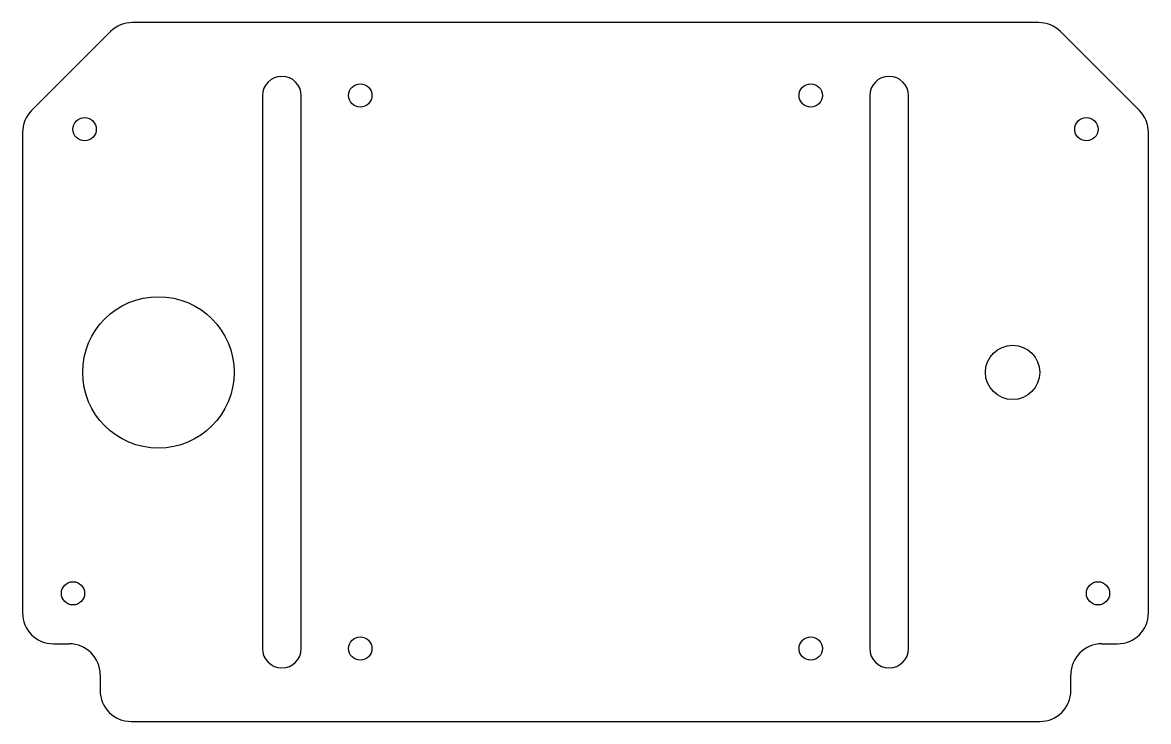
# Model space of a CAD drawing. Header units: millimetres. Extents: x -72 to 72, y -30 to 60.
import ezdxf

# ---------------------------------------------------------------- set-up
doc = ezdxf.new("R2010")
doc.units = ezdxf.units.MM

msp = doc.modelspace()

# ---------------------------------------------------------------- linework, layer by layer
at = {"color": 7, "linetype": 'Continuous', "lineweight": 25}
for p, q in [((58.34, 60), (-58.34, 60)), ((-61.17, 58.83), (-71.33, 48.67)), ((71.33, 48.67), (61.17, 58.83)), ((-41.6, 50.57), (-41.6, -20.61)), ((-36.6, -20.61), (-36.6, 50.57)), ((36.6, 50.57), (36.6, -20.61)), ((41.6, -20.61), (41.6, 50.57)), ((-72.5, 45.84), (-72.5, -16)), ((72.5, -16), (72.5, 45.84)), ((-68.5, -20), (-66.5, -20)), ((66.5, -20), (68.5, -20)), ((-62.5, -24), (-62.5, -26)), ((62.5, -26), (62.5, -24)), ((-58.5, -30), (58.5, -30))]:
    msp.add_line(p, q, dxfattribs=at)
for centre, radius in [((-29, 50.61), 1.5), ((29, 50.61), 1.5), ((-64.5, 46.26), 1.5), ((64.5, 46.26), 1.5), ((-55, 14.95), 9.75), ((55, 14.95), 3.5), ((-66, -13.5), 1.5), ((66, -13.5), 1.5), ((-29, -20.61), 1.5), ((29, -20.61), 1.5)]:
    msp.add_circle(centre, radius, dxfattribs=at)
for centre, radius, start, end in [((-58.34, 56), 4, 90, 135), ((58.34, 56), 4, 45, 90), ((-39.1, 50.57), 2.5, 0, 180), ((39.1, 50.57), 2.5, 0, 180), ((-68.5, 45.84), 4, 135, 180), ((68.5, 45.84), 4, 0, 45), ((-68.5, -16), 4, 180, 270), ((68.5, -16), 4, 270, 0), ((-66.5, -24), 4, 0, 90), ((66.5, -24), 4, 90, 180), ((-39.1, -20.61), 2.5, 180, 0), ((39.1, -20.61), 2.5, 180, 0), ((-58.5, -26), 4, 180, 270), ((58.5, -26), 4, 270, 0)]:
    msp.add_arc(centre, radius, start, end, dxfattribs=at)

doc.saveas('drawing.dxf')
